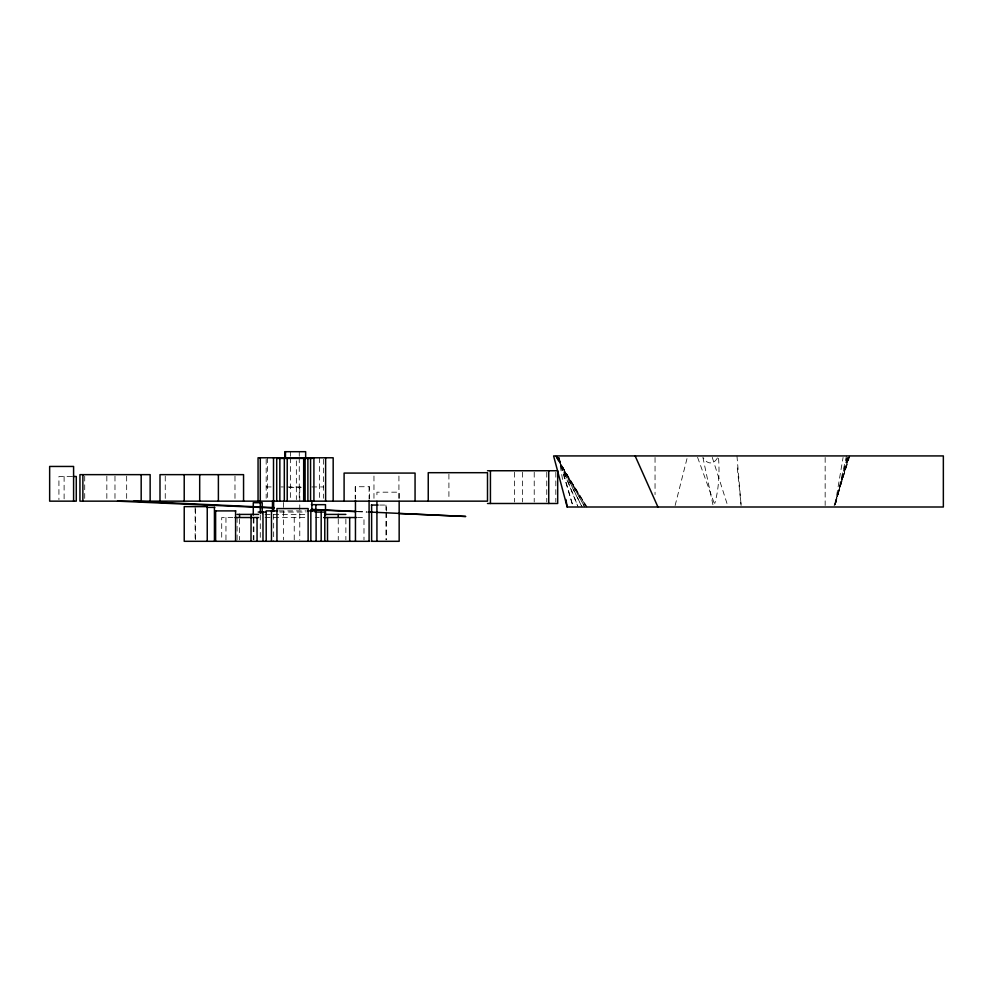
<?xml version="1.0" encoding="UTF-8"?>
<svg xmlns="http://www.w3.org/2000/svg" width="993" height="993" viewBox="0 0 993 993"><rect width="100%" height="100%" fill="white"/><g stroke="black" fill="none" stroke-linecap="round" stroke-linejoin="round"><path stroke-width="0.74" stroke-dasharray="4.96 3.72" d="M849.859 455.924L834.132 505.536L849.375 455.924L834.629 505.536L848.655 455.924L834.952 505.536L843.082 457.425M846.483 455.924L835.076 505.499L847.687 455.924L834.939 505.499M675.128 505.499L687.293 457.425M72.005 476.503L58.922 476.503L58.922 499.616M266.174 486.942L271.71 486.942M280.957 486.942L283.427 486.942M287.2 486.942L302.344 486.942M311.802 486.942L323.606 486.942M288.938 487.501L301.264 487.501M379.686 505.052L386.612 505.052L386.612 511.097M279.045 510.899L306.303 510.899M279.827 512.065L306.055 512.065M265.094 514.411L307.333 514.411M232.995 517.527L221.712 517.527L221.712 539.832M265.094 517.527L307.333 517.527M315.389 517.527L319.163 517.527M357.505 517.527L363.984 517.527L363.984 539.832M357.406 511.705L366.69 512.115M357.679 511.482L366.951 511.916M557.011 458.543L587.062 507.001M555.385 455.924L585.709 505.685M557.483 458.543L586.503 507.001M555.919 455.924L584.058 505.66M557.992 458.605L584.827 507.001M556.502 455.924L581.339 505.623M558.488 458.679L582.035 507.001M557.135 455.924L577.566 505.586M558.401 457.339L578.149 507.001M697.582 457.339L715.072 505.586M712.254 457.376L727.646 505.536M558.277 457.376L572.75 505.536M559.009 457.376L573.184 507.001M702.895 457.425L713.086 505.499M558.836 457.425L563.13 482.958M737.315 467.889L741.101 505.499M736.967 455.924L741.126 505.499M825.158 457.475L825.158 505.449M655.045 457.475L655.045 494.613M555.819 472.234L555.819 501.999M546.758 472.234L546.758 501.999M534.222 472.234L534.222 501.999M522.529 472.234L522.529 501.999M514.386 472.234L514.386 501.999M448.91 474.182L448.91 499.653M399.161 498.325L399.161 492.18L376.93 492.18L376.93 498.325M398.925 476.032L398.925 499.678M386.612 512.611L386.612 539.807M385.942 505.052L385.942 511.097M385.942 512.611L385.942 539.807M373.964 476.032L373.964 499.678M369.47 498.858L369.47 486.731L355.196 486.731L355.196 498.858M369.086 486.731L369.086 498.858M355.457 486.731L355.457 498.858M345.874 519.016L345.874 539.832M338.253 519.016L338.253 539.832M323.606 459.325L323.606 498.312M319.585 457.785L319.585 498.312M299.774 487.501L299.774 539.82M299.265 451.691L299.265 456.284M299.265 457.823L299.265 498.312M296.348 460.889L296.348 499.603M294.238 517.527L294.238 541.309M290.626 451.691L290.626 456.284M290.626 457.823L290.626 498.312M283.402 502.458L283.402 539.82M273.658 514.411L273.658 541.309M267.477 457.785L267.477 498.312M266.174 459.325L266.174 498.312M260.278 515.069L260.278 539.77M253.898 518.147L253.898 539.77M253.277 518.147L253.277 539.77M239.561 519.016L239.561 539.832M237.091 517.527L237.091 539.832M234.981 476.106L234.981 499.678M225.957 517.527L225.957 541.309M195.484 508.937L195.484 539.77M195.137 507.386L195.137 539.77M165.248 476.106L165.248 499.678M126.67 476.106L126.67 499.678M114.977 476.106L114.977 499.678M106.834 476.106L106.834 499.678M84.715 476.106L84.715 499.678M64.111 476.503L64.111 499.616M718.56 458.257A74.909 34.221 83.9 0 1 714.761 503.463M717.43 457.934A14.771 9.272 90 0 1 703.516 457.934"/><path stroke-width="1.49" d="M277.308 458.418L312.472 458.418M487.501 470.744L557.694 470.744L557.694 503.488L487.501 503.488M73.159 476.503L76.275 476.503L76.275 501.155L49.65 501.155L49.65 466.449L73.594 466.449L73.594 501.155M311.355 504.667L325.493 504.667L325.493 515.355M371.32 505.052L378.159 505.052M567.177 507.001L943.35 507.001L943.35 455.924L553.597 455.924L567.177 507.001L565.911 499.491M206.73 507.386L214.773 507.386M215.568 510.899L235.738 510.899M277.531 510.899L266.198 510.899L266.198 541.309M307.818 510.899L316.109 510.899L316.109 541.309M258.192 512.065L266.062 512.065M315.042 512.065L324.785 512.065L324.785 541.309M237.091 514.411L258.639 514.411M324.574 514.411L345.874 514.411M234.956 517.527L258.639 517.527M323.619 517.527L356.313 517.527M214.773 541.309L184.226 541.309L184.226 506.616L207.239 506.616L207.239 541.309M215.568 541.309L369.47 541.309M371.32 541.309L399.161 541.309L399.161 501.391M117.534 501.155L273.845 508.031M310.983 509.67L355.854 511.643M368.242 512.189L371.332 512.326M399.186 513.542L465.742 516.472L368.49 511.991M133.856 501.155L274.329 507.634M311.38 509.347L356.139 511.42M635.135 455.924L657.937 507.001M548.732 470.744L548.732 503.488M490.43 470.744L490.43 503.488M428.244 501.155L428.244 472.693L487.501 472.693L487.501 501.155L79.949 501.155L79.949 474.642L150.142 474.642L150.142 501.155M415.062 501.155L415.062 473.078L344.099 473.078L344.099 501.155M376.93 501.391L376.93 541.309M371.618 505.052L371.618 541.309M369.086 500.373L369.086 541.309M355.457 500.373L355.457 541.309M349.673 517.527L349.673 541.309M338.253 514.411L338.253 517.527M333.176 501.155L333.176 457.785L258.056 457.785L258.056 501.155M327.516 517.527L327.516 541.309M325.617 457.785L325.617 501.155M321.173 512.065L321.173 541.309M315.848 504.667L315.848 512.301M313.912 457.785L313.912 501.155M311.864 500.956L311.864 511.42M310.846 510.899L310.846 541.309M310.561 458.418L310.561 501.155M308.128 541.309L308.128 508.565L276.935 508.565L276.935 541.309M307.892 458.418L307.892 501.155M305.658 457.823L305.658 451.691L284.854 451.691L284.854 457.823M305.112 458.418L305.112 501.155M303.684 458.418L303.684 501.155M287.213 458.418L287.213 501.155M285.475 451.691L285.475 457.823M284.321 458.418L284.321 501.155M279.84 458.418L279.84 501.155M276.712 457.785L276.712 501.155M273.658 500.956L273.658 511.42M273.509 457.785L273.509 501.155M272.479 500.956L272.479 511.42M271.474 510.899L271.474 541.309M262.984 512.065L262.984 541.309M262.202 513.518L262.202 502.706L253.277 502.706L253.277 515.069M260.29 457.785L260.29 501.155M260.278 502.706L260.278 513.518M257.063 517.527L257.063 541.309M251.105 514.411L250.981 541.309M243.558 501.155L243.558 474.642L159.997 474.642L159.997 501.155M239.561 514.411L239.561 517.527M235.577 510.899L235.577 541.309M218.386 474.642L218.386 501.155M215.618 510.899L215.618 541.309M214.438 507.386L214.438 541.309M199.692 474.642L199.692 501.155M184.214 474.642L184.214 501.155M141.18 474.642L141.18 501.155M82.878 474.642L82.878 501.155"/></g></svg>
